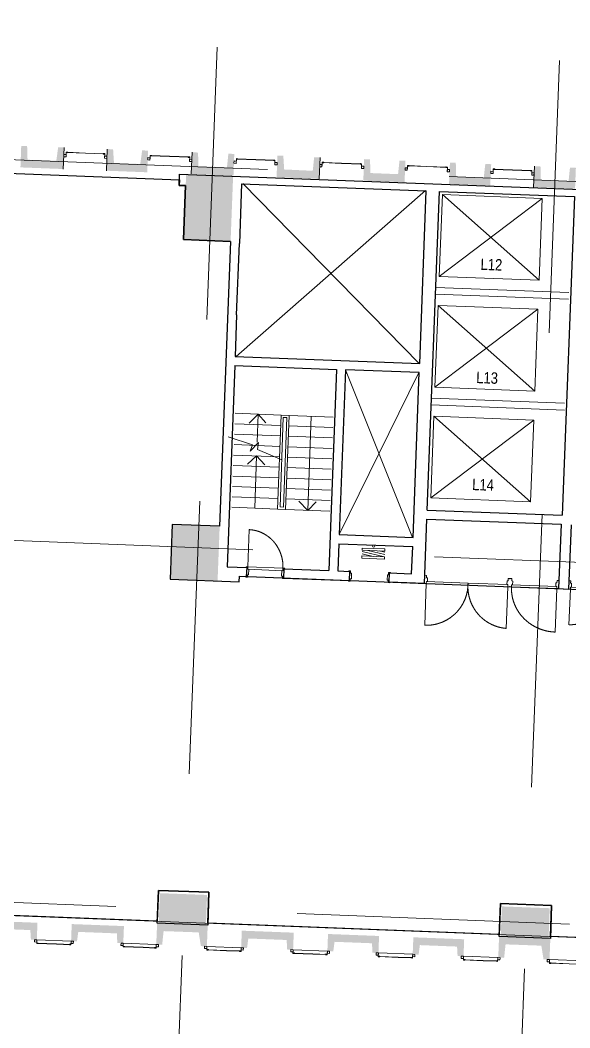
# Model space of a CAD drawing. Header units: millimetres. Extents: x 106070952 to 106162461, y 302813628 to 302883716.
# Drawn here: x 106087827 to 106099931, y 302839403 to 302861573 of the extents above; entities that cross this region are included whole.
import ezdxf
from ezdxf.enums import TextEntityAlignment as Align

# ---------------------------------------------------------------- set-up
doc = ezdxf.new("R2010")
doc.units = ezdxf.units.MM
doc.header["$MEASUREMENT"] = 0
doc.linetypes.add('DGN Style 2', pattern=[10000, 6000, -4000])
doc.linetypes.add('DGN Style 4', pattern=[16010, 8000, -4000, 10, -4000])
for name, color, linetype, lineweight in [('ANNO-AREA', 3, 'Continuous', 30), ('ANNO-NOTE-0100', 254, 'Continuous', 0), ('DOOR', 40, 'Continuous', 0), ('DOOR-FRAM', 40, 'Continuous', 0), ('DOOR-OPNG', 40, 'Continuous', 0), ('EQPM-MOVE', 62, 'Continuous', 13), ('FLOR-HRAL', 42, 'Continuous', 0), ('FLOR-STRS', 42, 'Continuous', 0), ('GRID', 1, 'DGN Style 4', 13), ('SERV-FIRE', 1, 'Continuous', 0), ('SERV-HYDR', 140, 'Continuous', 0), ('SERV-MECH', 53, 'Continuous', 0), ('STRC-CONC', 120, 'Continuous', 30), ('STRC-PCST', 122, 'Continuous', 30), ('WALL-GLAZ', 140, 'Continuous', 13)]:
    doc.layers.add(name, color=color, linetype=linetype, lineweight=lineweight)
doc.styles.add('Default', font='ARIALN.TTF', dxfattribs={"height": 500})
pattern_1 = [(177.788, (345.7945, -44.789), (0.0772, 1.9985), [])]

# ---------------------------------------------------------------- blocks, each defined once
blk = doc.blocks.new('FHR')
at = {"color": 0, "linetype": 'ByBlock', "lineweight": -2}
for p, q in [((12662, -12467), (-25001, -20001)), ((-12426, -12485), (-25001, -14999)), ((25001, -15000), (-24999, -24999)), ((25000, -20000), (-1, -25000))]:
    blk.add_line(p, q, dxfattribs=at)
at = {"color": 0, "linetype": 'ByBlock', "lineweight": -2, "extrusion": (0, 0, -1), "flags": 128}
for points in [[(25000, -7499), (-24999, -7500), (-24999, -12500), (25000, -12500), (25000, -7499)], [(-25000, -25000), (24999, -24999), (24999, -29999), (-24999, -30001), (-25000, -25000)]]:
    blk.add_lwpolyline(points, close=True, dxfattribs=at)
at = {"color": 0, "linetype": 'ByBlock', "lineweight": -2, "extrusion": (0, 0, -1)}
blk.add_circle((1, -2498), 2500, dxfattribs=at)
blk = doc.blocks.new('FHR1')
at = {"color": 0, "linetype": 'ByBlock', "lineweight": -2, "xscale": 0.9999994647500394, "yscale": 0.9999994647500394, "zscale": 0.9999994647500394, "rotation": 359.9783740350701}
blk.add_blockref('FHR', (1, -1), dxfattribs=at)
blk = doc.blocks.new('*U48')
at = {"color": 0, "linetype": 'ByBlock', "lineweight": -2, "flags": 128}
for points in [[(-466, 97), (-465, 109), (-505, 110), (-507, 60), (-530, 60), (-533, -23), (-511, -23), (-512, -69), (-472, -71), (-472, -59)], [(-466, 97), (-465, 109), (-425, 107), (-427, 56), (-404, 56), (-407, -27), (-430, -27), (-432, -72), (-472, -71), (-472, -59)], [(534, 58), (534, 70), (494, 72), (492, 21), (469, 22), (466, -61), (489, -62), (487, -108), (527, -110), (528, -98)]]:
    blk.add_lwpolyline(points, dxfattribs=at)
blk = doc.blocks.new('*U47')
at = {"layer": 'DOOR', "color": 40, "linetype": 'Continuous', "lineweight": 0, "flags": 128}
for points in [[(-1285, 464), (-501, 433), (-503, 387), (-1286, 418), (-1285, 464)], [(-501, 433), (282, 403), (280, 357), (-503, 387), (-501, 433)], [(362, 400), (1282, 365), (1280, 319), (360, 354), (362, 400)]]:
    blk.add_lwpolyline(points, close=True, dxfattribs=at)
at = {"layer": 'DOOR-FRAM', "color": 40, "linetype": 'Continuous', "flags": 128}
blk.add_lwpolyline([(-1320, 587), (-1319, 599), (-1279, 598), (-1281, 547), (-1259, 546), (-1262, 463), (-1285, 464), (-1286, 418), (-1326, 419), (-1326, 431)], dxfattribs=at)
at = {"layer": 'DOOR-OPNG', "linetype": 'DGN Style 2'}
for p, q in [((-1286, 418), (-1317, -366)), ((280, 357), (250, -426)), ((1280, 319), (1243, -600))]:
    blk.add_line(p, q, dxfattribs=at)
for centre, radius, start, end in [((-1286, 418), 784, 267.7894, 1.1523), ((280, 357), 784, 174.4265, 267.7894), ((1279, 319), 919, 174.9215, 267.7894)]:
    blk.add_arc(centre, radius, start, end, dxfattribs=at)
at = {"layer": 'DOOR-FRAM', "color": 40, "linetype": 'Continuous', "rotation": 0.002579267757879623}
blk.add_blockref('*U48', (793, 427), dxfattribs=at)
blk = doc.blocks.new('*U64')
at = {"linetype": 'Continuous', "lineweight": 0}
h = blk.add_hatch(dxfattribs=at)
h.set_pattern_fill('HATCH', color=220, style=0, pattern_type=2)
h.set_pattern_definition(pattern_1)
h.paths.add_polyline_path([(340, -43), (350, -43), (350, -46), (340, -46)])
at = {"color": 0, "linetype": 'ByBlock', "lineweight": 13}
for p, q in [((-380, -27), (-377, 55)), ((375, -56), (378, 26)), ((-380, -27), (-345, -28)), ((-379, -15), (-344, -16)), ((375, -44), (340, -43)), ((375, -56), (340, -55))]:
    blk.add_line(p, q, dxfattribs=at)
at = {"color": 0, "linetype": 'ByBlock', "lineweight": 0}
for p, q in [((378, 26), (-377, 55)), ((-367, -19), (-368, -25)), ((-368, -25), (58, -41)), ((-367, -19), (58, -35)), ((-367, -22), (58, -38)), ((-354, -17), (-344, -17)), ((-354, -18), (-344, -18)), ((-354, -18), (-344, -19)), ((363, -47), (58, -35)), ((363, -50), (58, -38)), ((363, -53), (58, -41)), ((350, -44), (340, -44)), ((350, -45), (340, -44)), ((350, -46), (340, -45)), ((363, -47), (363, -53))]:
    blk.add_line(p, q, dxfattribs=at)
at = {"color": 0, "linetype": 'ByBlock', "lineweight": 13, "flags": 128}
for points in [[(-428, 7), (-379, 5), (-377, 55), (-427, 57), (-428, 7)], [(426, -26), (376, -24), (378, 26), (428, 24), (426, -26)]]:
    blk.add_lwpolyline(points, close=True, dxfattribs=at)
at = {"color": 0, "linetype": 'ByBlock', "lineweight": 0, "flags": 128}
for points in [[(-368, -25), (-368, -27), (-379, -15), (-380, -27), (-367, -16), (-367, -19)], [(363, -53), (363, -56), (375, -44), (375, -56), (363, -44), (363, -47)]]:
    blk.add_lwpolyline(points, dxfattribs=at)
for points in [[(-344, -16), (-354, -16), (-354, -19), (-344, -19), (-344, -16)], [(340, -43), (350, -43), (350, -46), (340, -46), (340, -43)]]:
    blk.add_lwpolyline(points, close=True, dxfattribs=at)
at = {"color": 0, "linetype": 'ByBlock', "lineweight": 0}
for centre in [(-348, -27), (343, -54)]:
    blk.add_circle(centre, 1.5, dxfattribs=at)
blk = doc.blocks.new('*U67')
at = {"linetype": 'Continuous', "lineweight": 0}
h = blk.add_hatch(dxfattribs=at)
h.set_pattern_fill('HATCH', color=220, style=0, pattern_type=2)
h.set_pattern_definition(pattern_1)
h.paths.add_polyline_path([(340, -43), (350, -43), (350, -46), (340, -46)])
at = {"color": 0, "linetype": 'ByBlock', "lineweight": 13}
for p, q in [((-380, -27), (-377, 55)), ((375, -56), (378, 26)), ((-380, -27), (-345, -28)), ((-379, -15), (-344, -16)), ((375, -44), (340, -43)), ((375, -56), (340, -55))]:
    blk.add_line(p, q, dxfattribs=at)
at = {"color": 0, "linetype": 'ByBlock', "lineweight": 0}
for p, q in [((378, 26), (-377, 55)), ((-367, -19), (-368, -25)), ((-368, -25), (58, -41)), ((-367, -19), (58, -35)), ((-367, -22), (58, -38)), ((-354, -17), (-344, -17)), ((-354, -18), (-344, -18)), ((-354, -18), (-344, -19)), ((363, -47), (58, -35)), ((363, -50), (58, -38)), ((363, -53), (58, -41)), ((350, -44), (340, -44)), ((350, -45), (340, -44)), ((350, -46), (340, -45)), ((363, -47), (363, -53))]:
    blk.add_line(p, q, dxfattribs=at)
at = {"color": 0, "linetype": 'ByBlock', "lineweight": 13, "flags": 128}
for points in [[(-428, 7), (-379, 5), (-377, 55), (-427, 57), (-428, 7)], [(426, -26), (376, -24), (378, 26), (428, 24), (426, -26)]]:
    blk.add_lwpolyline(points, close=True, dxfattribs=at)
at = {"color": 0, "linetype": 'ByBlock', "lineweight": 0, "flags": 128}
for points in [[(-368, -25), (-368, -27), (-379, -15), (-380, -27), (-367, -16), (-367, -19)], [(363, -53), (363, -56), (375, -44), (375, -56), (363, -44), (363, -47)]]:
    blk.add_lwpolyline(points, dxfattribs=at)
for points in [[(-344, -16), (-354, -16), (-354, -19), (-344, -19), (-344, -16)], [(340, -43), (350, -43), (350, -46), (340, -46), (340, -43)]]:
    blk.add_lwpolyline(points, close=True, dxfattribs=at)
at = {"color": 0, "linetype": 'ByBlock', "lineweight": 0}
for centre in [(-348, -27), (343, -54)]:
    blk.add_circle(centre, 1.5, dxfattribs=at)
blk = doc.blocks.new('*U68')
at = {"linetype": 'Continuous', "lineweight": 0}
h = blk.add_hatch(dxfattribs=at)
h.set_pattern_fill('HATCH', color=220, style=0, pattern_type=2)
h.set_pattern_definition([(177.788, (345.7945, -44.789), (0.0772, 1.9985), [])])
h.paths.add_polyline_path([(340, -43), (350, -43), (350, -46), (340, -46)])
at = {"color": 0, "linetype": 'ByBlock', "lineweight": 13}
for p, q in [((-380, -27), (-377, 55)), ((375, -56), (378, 26)), ((-380, -27), (-345, -28)), ((-379, -15), (-344, -16)), ((375, -44), (340, -43)), ((375, -56), (340, -55))]:
    blk.add_line(p, q, dxfattribs=at)
at = {"color": 0, "linetype": 'ByBlock', "lineweight": 0}
for p, q in [((378, 26), (-377, 55)), ((-367, -19), (-368, -25)), ((-368, -25), (58, -41)), ((-367, -19), (58, -35)), ((-367, -22), (58, -38)), ((-354, -17), (-344, -17)), ((-354, -18), (-344, -18)), ((-354, -18), (-344, -19)), ((363, -47), (58, -35)), ((363, -50), (58, -38)), ((363, -53), (58, -41)), ((350, -44), (340, -44)), ((350, -45), (340, -44)), ((350, -46), (340, -45)), ((363, -47), (363, -53))]:
    blk.add_line(p, q, dxfattribs=at)
at = {"color": 0, "linetype": 'ByBlock', "lineweight": 13, "flags": 128}
for points in [[(-428, 7), (-379, 5), (-377, 55), (-427, 57), (-428, 7)], [(426, -26), (376, -24), (378, 26), (428, 24), (426, -26)]]:
    blk.add_lwpolyline(points, close=True, dxfattribs=at)
at = {"color": 0, "linetype": 'ByBlock', "lineweight": 0, "flags": 128}
for points in [[(-368, -25), (-368, -27), (-379, -15), (-380, -27), (-367, -16), (-367, -19)], [(363, -53), (363, -56), (375, -44), (375, -56), (363, -44), (363, -47)]]:
    blk.add_lwpolyline(points, dxfattribs=at)
for points in [[(-344, -16), (-354, -16), (-354, -19), (-344, -19), (-344, -16)], [(340, -43), (350, -43), (350, -46), (340, -46), (340, -43)]]:
    blk.add_lwpolyline(points, close=True, dxfattribs=at)
at = {"color": 0, "linetype": 'ByBlock', "lineweight": 0}
for centre in [(-348, -27), (343, -54)]:
    blk.add_circle(centre, 1.5, dxfattribs=at)
blk = doc.blocks.new('*U69')
at = {"linetype": 'Continuous', "lineweight": 0}
h = blk.add_hatch(dxfattribs=at)
h.set_pattern_fill('HATCH', color=220, style=0, pattern_type=2)
h.set_pattern_definition(pattern_1)
h.paths.add_polyline_path([(340, -43), (350, -43), (350, -46), (340, -46)])
at = {"color": 0, "linetype": 'ByBlock', "lineweight": 13}
for p, q in [((-380, -27), (-377, 55)), ((375, -56), (378, 26)), ((-380, -27), (-345, -28)), ((-379, -15), (-344, -16)), ((375, -44), (340, -43)), ((375, -56), (340, -55))]:
    blk.add_line(p, q, dxfattribs=at)
at = {"color": 0, "linetype": 'ByBlock', "lineweight": 0}
for p, q in [((378, 26), (-377, 55)), ((-367, -19), (-368, -25)), ((-368, -25), (58, -41)), ((-367, -19), (58, -35)), ((-367, -22), (58, -38)), ((-354, -17), (-344, -17)), ((-354, -18), (-344, -18)), ((-354, -18), (-344, -19)), ((363, -47), (58, -35)), ((363, -50), (58, -38)), ((363, -53), (58, -41)), ((350, -44), (340, -44)), ((350, -45), (340, -44)), ((350, -46), (340, -45)), ((363, -47), (363, -53))]:
    blk.add_line(p, q, dxfattribs=at)
at = {"color": 0, "linetype": 'ByBlock', "lineweight": 13, "flags": 128}
for points in [[(-428, 7), (-379, 5), (-377, 55), (-427, 57), (-428, 7)], [(426, -26), (376, -24), (378, 26), (428, 24), (426, -26)]]:
    blk.add_lwpolyline(points, close=True, dxfattribs=at)
at = {"color": 0, "linetype": 'ByBlock', "lineweight": 0, "flags": 128}
for points in [[(-368, -25), (-368, -27), (-379, -15), (-380, -27), (-367, -16), (-367, -19)], [(363, -53), (363, -56), (375, -44), (375, -56), (363, -44), (363, -47)]]:
    blk.add_lwpolyline(points, dxfattribs=at)
for points in [[(-344, -16), (-354, -16), (-354, -19), (-344, -19), (-344, -16)], [(340, -43), (350, -43), (350, -46), (340, -46), (340, -43)]]:
    blk.add_lwpolyline(points, close=True, dxfattribs=at)
at = {"color": 0, "linetype": 'ByBlock', "lineweight": 0}
for centre in [(-348, -27), (343, -54)]:
    blk.add_circle(centre, 1.5, dxfattribs=at)
blk = doc.blocks.new('*U70')
at = {"linetype": 'Continuous', "lineweight": 0}
h = blk.add_hatch(dxfattribs=at)
h.set_pattern_fill('HATCH', color=220, style=0, pattern_type=2)
h.set_pattern_definition(pattern_1)
h.paths.add_polyline_path([(340, -43), (350, -43), (350, -46), (340, -46)])
at = {"color": 0, "linetype": 'ByBlock', "lineweight": 13}
for p, q in [((-380, -27), (-377, 55)), ((375, -56), (378, 26)), ((-380, -27), (-345, -28)), ((-379, -15), (-344, -16)), ((375, -44), (340, -43)), ((375, -56), (340, -55))]:
    blk.add_line(p, q, dxfattribs=at)
at = {"color": 0, "linetype": 'ByBlock', "lineweight": 0}
for p, q in [((378, 26), (-377, 55)), ((-367, -19), (-368, -25)), ((-368, -25), (58, -41)), ((-367, -19), (58, -35)), ((-367, -22), (58, -38)), ((-354, -17), (-344, -17)), ((-354, -18), (-344, -18)), ((-354, -18), (-344, -19)), ((363, -47), (58, -35)), ((363, -50), (58, -38)), ((363, -53), (58, -41)), ((350, -44), (340, -44)), ((350, -45), (340, -44)), ((350, -46), (340, -45)), ((363, -47), (363, -53))]:
    blk.add_line(p, q, dxfattribs=at)
at = {"color": 0, "linetype": 'ByBlock', "lineweight": 13, "flags": 128}
for points in [[(-428, 7), (-379, 5), (-377, 55), (-427, 57), (-428, 7)], [(426, -26), (376, -24), (378, 26), (428, 24), (426, -26)]]:
    blk.add_lwpolyline(points, close=True, dxfattribs=at)
at = {"color": 0, "linetype": 'ByBlock', "lineweight": 0, "flags": 128}
for points in [[(-368, -25), (-368, -27), (-379, -15), (-380, -27), (-367, -16), (-367, -19)], [(363, -53), (363, -56), (375, -44), (375, -56), (363, -44), (363, -47)]]:
    blk.add_lwpolyline(points, dxfattribs=at)
for points in [[(-344, -16), (-354, -16), (-354, -19), (-344, -19), (-344, -16)], [(340, -43), (350, -43), (350, -46), (340, -46), (340, -43)]]:
    blk.add_lwpolyline(points, close=True, dxfattribs=at)
at = {"color": 0, "linetype": 'ByBlock', "lineweight": 0}
for centre in [(-348, -27), (343, -54)]:
    blk.add_circle(centre, 1.5, dxfattribs=at)
blk = doc.blocks.new('*U74')
at = {"linetype": 'Continuous', "lineweight": 0}
h = blk.add_hatch(dxfattribs=at)
h.set_pattern_fill('HATCH', color=220, style=0, pattern_type=2)
h.set_pattern_definition(pattern_1)
h.paths.add_polyline_path([(340, -43), (350, -43), (350, -46), (340, -46)])
at = {"color": 0, "linetype": 'ByBlock', "lineweight": 13}
for p, q in [((-380, -27), (-377, 55)), ((375, -56), (378, 26)), ((-380, -27), (-345, -28)), ((-379, -15), (-344, -16)), ((375, -44), (340, -43)), ((375, -56), (340, -55))]:
    blk.add_line(p, q, dxfattribs=at)
at = {"color": 0, "linetype": 'ByBlock', "lineweight": 0}
for p, q in [((378, 26), (-377, 55)), ((-367, -19), (-368, -25)), ((-368, -25), (58, -41)), ((-367, -19), (58, -35)), ((-367, -22), (58, -38)), ((-354, -17), (-344, -17)), ((-354, -18), (-344, -18)), ((-354, -18), (-344, -19)), ((363, -47), (58, -35)), ((363, -50), (58, -38)), ((363, -53), (58, -41)), ((350, -44), (340, -44)), ((350, -45), (340, -44)), ((350, -46), (340, -45)), ((363, -47), (363, -53))]:
    blk.add_line(p, q, dxfattribs=at)
at = {"color": 0, "linetype": 'ByBlock', "lineweight": 13, "flags": 128}
for points in [[(-428, 7), (-379, 5), (-377, 55), (-427, 57), (-428, 7)], [(426, -26), (376, -24), (378, 26), (428, 24), (426, -26)]]:
    blk.add_lwpolyline(points, close=True, dxfattribs=at)
at = {"color": 0, "linetype": 'ByBlock', "lineweight": 0, "flags": 128}
for points in [[(-368, -25), (-368, -27), (-379, -15), (-380, -27), (-367, -16), (-367, -19)], [(363, -53), (363, -56), (375, -44), (375, -56), (363, -44), (363, -47)]]:
    blk.add_lwpolyline(points, dxfattribs=at)
for points in [[(-344, -16), (-354, -16), (-354, -19), (-344, -19), (-344, -16)], [(340, -43), (350, -43), (350, -46), (340, -46), (340, -43)]]:
    blk.add_lwpolyline(points, close=True, dxfattribs=at)
at = {"color": 0, "linetype": 'ByBlock', "lineweight": 0}
for centre in [(-348, -27), (343, -54)]:
    blk.add_circle(centre, 1.5, dxfattribs=at)
blk = doc.blocks.new('*U75')
at = {"linetype": 'Continuous', "lineweight": 0}
h = blk.add_hatch(dxfattribs=at)
h.set_pattern_fill('HATCH', color=220, style=0, pattern_type=2)
h.set_pattern_definition([(177.788, (317.814, -43.7076), (0.0772, 1.9985), [])])
h.paths.add_polyline_path([(312, -42), (322, -42), (322, -45), (312, -45)])
at = {"color": 0, "linetype": 'ByBlock', "lineweight": 13}
for p, q in [((-380, -27), (-377, 55)), ((347, -55), (350, 27)), ((-380, -27), (-345, -28)), ((-379, -15), (-344, -16)), ((347, -43), (312, -42)), ((347, -55), (312, -54))]:
    blk.add_line(p, q, dxfattribs=at)
at = {"color": 0, "linetype": 'ByBlock', "lineweight": 0}
for p, q in [((350, 27), (-377, 55)), ((-367, -19), (-368, -25)), ((-368, -25), (58, -41)), ((-367, -19), (58, -35)), ((-367, -22), (58, -38)), ((-354, -17), (-344, -17)), ((-354, -18), (-344, -18)), ((-354, -18), (-344, -19)), ((335, -46), (58, -35)), ((335, -49), (58, -38)), ((335, -52), (58, -41)), ((322, -43), (312, -43)), ((322, -44), (312, -43)), ((322, -45), (312, -44)), ((335, -46), (335, -52))]:
    blk.add_line(p, q, dxfattribs=at)
at = {"color": 0, "linetype": 'ByBlock', "lineweight": 13, "flags": 128}
for points in [[(-428, 7), (-379, 5), (-377, 55), (-427, 57), (-428, 7)], [(398, -25), (348, -23), (350, 27), (400, 25), (398, -25)]]:
    blk.add_lwpolyline(points, close=True, dxfattribs=at)
at = {"color": 0, "linetype": 'ByBlock', "lineweight": 0, "flags": 128}
for points in [[(-368, -25), (-368, -27), (-379, -15), (-380, -27), (-367, -16), (-367, -19)], [(335, -52), (335, -55), (347, -43), (347, -55), (335, -43), (335, -46)]]:
    blk.add_lwpolyline(points, dxfattribs=at)
for points in [[(-344, -16), (-354, -16), (-354, -19), (-344, -19), (-344, -16)], [(312, -42), (322, -42), (322, -45), (312, -45), (312, -42)]]:
    blk.add_lwpolyline(points, close=True, dxfattribs=at)
at = {"color": 0, "linetype": 'ByBlock', "lineweight": 0}
for centre in [(-348, -27), (315, -52)]:
    blk.add_circle(centre, 1.5, dxfattribs=at)

msp = doc.modelspace()

# ---------------------------------------------------------------- hatches: boundary and pattern name
at = {"layer": 'STRC-CONC', "linetype": 'Continuous', "lineweight": 30}
for points in [[(106092461, 302856707), (106091427, 302856747), (106091482, 302858178), (106092516, 302858138)], [(106092174, 302849233), (106091132, 302849273), (106091178, 302850480), (106092221, 302850440)], [(106091917, 302841664), (106090879, 302841704), (106090904, 302842366), (106091943, 302842327)], [(106099462, 302841373), (106098408, 302841413), (106098434, 302842075), (106099487, 302842035)]]:
    msp.add_hatch(color=172, dxfattribs=at).paths.add_polyline_path(points)
at = {"layer": 'STRC-PCST', "lineweight": 0}
for points in [[(106088777, 302858298), (106087834, 302858334), (106087851, 302858807), (106087981, 302858803), (106087990, 302858502), (106088623, 302858480), (106088665, 302858778), (106088795, 302858773)], [(106090625, 302858226), (106089726, 302858261), (106089744, 302858737), (106089874, 302858732), (106089893, 302858431), (106090472, 302858409), (106090514, 302858708), (106090643, 302858703)], [(106092524, 302858153), (106091596, 302858189), (106091614, 302858667), (106091744, 302858660), (106091753, 302858360), (106092381, 302858336), (106092412, 302858635), (106092542, 302858630)], [(106094413, 302858080), (106093473, 302858116), (106093492, 302858594), (106093622, 302858589), (106093640, 302858288), (106094270, 302858259), (106094301, 302858558), (106094431, 302858552)], [(106096291, 302858007), (106095383, 302858042), (106095401, 302858515), (106095531, 302858510), (106095539, 302858209), (106096148, 302858185), (106096180, 302858484), (106096310, 302858479)], [(106098177, 302857934), (106097271, 302857969), (106097290, 302858440), (106097419, 302858435), (106097428, 302858134), (106098035, 302858111), (106098069, 302858409), (106098199, 302858404)], [(106100045, 302857862), (106099133, 302857898), (106099154, 302858360), (106099284, 302858355), (106099290, 302858054), (106099902, 302858030), (106099933, 302858329), (106100063, 302858324)], [(106088194, 302841340), (106088064, 302841345), (106088052, 302841554), (106087228, 302841586), (106087201, 302841379), (106087070, 302841384), (106087085, 302841759), (106088209, 302841715)], [(106090098, 302841267), (106089967, 302841272), (106089956, 302841481), (106089107, 302841514), (106089079, 302841306), (106088949, 302841311), (106088963, 302841686), (106090113, 302841642)], [(106091939, 302841196), (106091807, 302841201), (106091759, 302841503), (106090986, 302841531), (106090954, 302841232), (106090824, 302841237), (106090843, 302841706), (106091957, 302841663)], [(106093837, 302841122), (106093707, 302841127), (106093695, 302841336), (106092851, 302841369), (106092823, 302841161), (106092693, 302841166), (106092708, 302841541), (106093852, 302841497)], [(106095716, 302841050), (106095585, 302841055), (106095574, 302841264), (106094750, 302841296), (106094722, 302841088), (106094592, 302841093), (106094606, 302841468), (106095730, 302841424)], [(106097589, 302840977), (106097459, 302840982), (106097447, 302841191), (106096628, 302841223), (106096601, 302841015), (106096470, 302841021), (106096485, 302841395), (106097604, 302841352)], [(106099483, 302840904), (106099351, 302840909), (106099303, 302841211), (106098515, 302841240), (106098483, 302840943), (106098354, 302840948), (106098372, 302841415), (106099501, 302841371)]]:
    msp.add_hatch(color=256, dxfattribs=at).paths.add_polyline_path(points)

# ---------------------------------------------------------------- linework, layer by layer
at = {"layer": 'ANNO-AREA', "flags": 128}
for points in [[(106085084, 302858303), (106091334, 302858062), (106091330, 302857939), (106091470, 302857934), (106091424, 302856747), (106092461, 302856707), (106092218, 302850440), (106091178, 302850480), (106091132, 302849275), (106092652, 302849217), (106092656, 302849337), (106104463, 302848880), (106111713, 302848601), (106112047, 302857236), (106113678, 302857173), (106113692, 302857523), (106113589, 302857527), (106114306, 302876081)], [(106112639, 302831862), (106112965, 302840304), (106113410, 302840286), (106113454, 302841431), (106112445, 302841470), (106112423, 302840914), (106107052, 302841122), (106107078, 302841801), (106105944, 302841845), (106105918, 302841166), (106099503, 302841414), (106099529, 302842093), (106098400, 302842137), (106098374, 302841457), (106091958, 302841705), (106091985, 302842385), (106090870, 302842428), (106090844, 302841748), (106084427, 302841996)]]:
    msp.add_lwpolyline(points, dxfattribs=at)
at = {"layer": 'DOOR', "linetype": 'DGN Style 2'}
msp.add_line((106092840, 302849544), (106092872, 302850364), dxfattribs=at)
at = {"layer": 'DOOR', "color": 40, "linetype": 'Continuous', "lineweight": 0, "flags": 128}
for points in [[(106092840, 302849544), (106093614, 302849514), (106093612, 302849461), (106092838, 302849491), (106092840, 302849544)], [(106096771, 302849224), (106097689, 302849189), (106097687, 302849143), (106096769, 302849178), (106096771, 302849224)], [(106097689, 302849189), (106098567, 302849155), (106098566, 302849109), (106097687, 302849143), (106097689, 302849189)], [(106098647, 302849152), (106099644, 302849113), (106099642, 302849067), (106098646, 302849106), (106098647, 302849152)]]:
    msp.add_lwpolyline(points, close=True, dxfattribs=at)
at = {"layer": 'DOOR-FRAM', "color": 40, "linetype": 'Continuous', "lineweight": 0, "flags": 128}
for points in [[(106092802, 302849533), (106092802, 302849545), (106092840, 302849544), (106092838, 302849491), (106092863, 302849490), (106092858, 302849368), (106092834, 302849369), (106092832, 302849318), (106092794, 302849319), (106092794, 302849332), (106092814, 302849331), (106092822, 302849533), (106092802, 302849533)], [(106093651, 302849501), (106093652, 302849513), (106093614, 302849514), (106093612, 302849461), (106093587, 302849462), (106093582, 302849340), (106093607, 302849339), (106093605, 302849288), (106093643, 302849286), (106093643, 302849299), (106093623, 302849300), (106093631, 302849501), (106093651, 302849501)], [(106095063, 302849446), (106095064, 302849458), (106095102, 302849457), (106095100, 302849404), (106095125, 302849403), (106095120, 302849280), (106095095, 302849281), (106095093, 302849230), (106095055, 302849232), (106095056, 302849245), (106095076, 302849244), (106095083, 302849445), (106095063, 302849446)], [(106095978, 302849411), (106095978, 302849423), (106095940, 302849424), (106095938, 302849371), (106095913, 302849372), (106095908, 302849250), (106095933, 302849249), (106095931, 302849198), (106095969, 302849196), (106095970, 302849209), (106095950, 302849210), (106095958, 302849412), (106095978, 302849411)]]:
    msp.add_lwpolyline(points, close=True, dxfattribs=at)
at = {"layer": 'DOOR-FRAM', "color": 40, "linetype": 'Continuous', "flags": 128}
for points in [[(106096736, 302849348), (106096736, 302849360), (106096776, 302849358), (106096774, 302849307), (106096797, 302849306), (106096794, 302849224), (106096771, 302849224), (106096769, 302849178), (106096729, 302849180), (106096730, 302849192)], [(106098612, 302849275), (106098613, 302849287), (106098572, 302849289), (106098571, 302849238), (106098548, 302849239), (106098544, 302849156), (106098567, 302849155), (106098566, 302849109), (106098606, 302849107), (106098606, 302849119)], [(106098612, 302849275), (106098613, 302849287), (106098653, 302849286), (106098651, 302849235), (106098674, 302849234), (106098670, 302849151), (106098647, 302849152), (106098646, 302849106), (106098606, 302849107), (106098606, 302849119)], [(106099689, 302849234), (106099689, 302849246), (106099649, 302849247), (106099647, 302849196), (106099624, 302849197), (106099621, 302849114), (106099644, 302849113), (106099642, 302849067), (106099682, 302849066), (106099683, 302849078)]]:
    msp.add_lwpolyline(points, dxfattribs=at)
at = {"layer": 'DOOR-OPNG', "linetype": 'DGN Style 2'}
for p, q in [((106096769, 302849178), (106096734, 302848260)), ((106098566, 302849109), (106098529, 302848192)), ((106099642, 302849067), (106099605, 302848111))]:
    msp.add_line(p, q, dxfattribs=at)
for centre, start, end in [((106096769, 302849178), 267.7869, 0.6558), ((106098605, 302849107), 174.9179, 265.2195)]:
    msp.add_arc(centre, 919, start, end, dxfattribs=at)
for centre, major_axis, ratio, start_param, end_param in [((106092836, 302849546), (0, -819), 0.950294, 1.46771, 3.095335), ((106099644, 302849069), (999, 0), 0.959724, 3.054906, 4.673762)]:
    msp.add_ellipse(centre, major_axis=major_axis, ratio=ratio, start_param=start_param, end_param=end_param, dxfattribs=at)
at = {"layer": 'EQPM-MOVE', "linetype": 'Continuous', "lineweight": 0}
for p, q in [((106099323, 302857651), (106097055, 302855937)), ((106096976, 302855695), (106099908, 302855582)), ((106096970, 302855545), (106099902, 302855432)), ((106097030, 302855298), (106099159, 302853414)), ((106099229, 302855213), (106096961, 302853499)), ((106096883, 302853257), (106099815, 302853144)), ((106096877, 302853107), (106099809, 302852994)), ((106096936, 302852860), (106099066, 302850976)), ((106096867, 302851061), (106099135, 302852775))]:
    msp.add_line(p, q, dxfattribs=at)
at = {"layer": 'EQPM-MOVE', "linetype": 'Continuous', "lineweight": 0, "flags": 128}
for points in [[(106097055, 302855937), (106099253, 302855853), (106099323, 302857651), (106097124, 302857736), (106097055, 302855937)], [(106096961, 302853499), (106099159, 302853414), (106099229, 302855213), (106097030, 302855298), (106096961, 302853499)], [(106096867, 302851061), (106099066, 302850976), (106099135, 302852775), (106096936, 302852860), (106096867, 302851061)]]:
    msp.add_lwpolyline(points, close=True, dxfattribs=at)
msp.add_lwpolyline([(106097124, 302857736), (106099253, 302855853), (106099253, 302855853)], dxfattribs=at)
at = {"layer": 'FLOR-HRAL', "linetype": 'Continuous', "lineweight": 0}
for p, q in [((106093573, 302852885), (106093497, 302850816)), ((106093621, 302852833), (106093549, 302850864)), ((106093573, 302852885), (106093749, 302852878)), ((106093621, 302852833), (106093697, 302852830)), ((106093697, 302852830), (106093625, 302850862)), ((106093749, 302852878), (106093673, 302850810)), ((106093497, 302850816), (106093673, 302850810)), ((106093549, 302850864), (106093625, 302850862))]:
    msp.add_line(p, q, dxfattribs=at)
at = {"layer": 'FLOR-STRS', "linetype": 'Continuous', "lineweight": 0}
for p, q in [((106093573, 302852885), (106092563, 302852923)), ((106094721, 302852842), (106093749, 302852878)), ((106093565, 302852655), (106092554, 302852693)), ((106094713, 302852612), (106093740, 302852649)), ((106093556, 302852425), (106092545, 302852464)), ((106094704, 302852382), (106093732, 302852419)), ((106093548, 302852195), (106092537, 302852234)), ((106094695, 302852152), (106093723, 302852189)), ((106093539, 302851966), (106092528, 302852004)), ((106094687, 302851922), (106093715, 302851959)), ((106093531, 302851736), (106092519, 302851774)), ((106094678, 302851692), (106093706, 302851729)), ((106093522, 302851506), (106092511, 302851544)), ((106094669, 302851463), (106093698, 302851499)), ((106093514, 302851276), (106092502, 302851314)), ((106094660, 302851233), (106093690, 302851269)), ((106093506, 302851046), (106092493, 302851084)), ((106094652, 302851003), (106093681, 302851040)), ((106093497, 302850816), (106092485, 302850855)), ((106094643, 302850773), (106093673, 302850810))]:
    msp.add_line(p, q, dxfattribs=at)
at = {"layer": 'FLOR-STRS', "linetype": 'Continuous', "lineweight": 13}
for p, q in [((106093068, 302852904), (106092869, 302852707)), ((106093068, 302852904), (106093045, 302852285)), ((106093068, 302852904), (106093239, 302852712)), ((106094235, 302852860), (106094159, 302850788)), ((106093033, 302851985), (106092836, 302851807)), ((106092991, 302850836), (106093033, 302851985)), ((106093033, 302851985), (106093218, 302851787)), ((106094159, 302850788), (106093961, 302850987)), ((106094159, 302850788), (106094343, 302850973))]:
    msp.add_line(p, q, dxfattribs=at)
at = {"layer": 'FLOR-STRS', "linetype": 'Continuous', "lineweight": 13, "flags": 128}
msp.add_lwpolyline([(106092411, 302852404), (106092941, 302852231), (106092895, 302852090), (106093076, 302852278), (106093052, 302852125), (106093592, 302851901), (106093592, 302851901)], dxfattribs=at)
at = {"layer": 'GRID', "color": 251, "linetype": 'DGN Style 2', "lineweight": 0}
for p, q in [((106092939, 302880965), (106090472, 302817107)), ((106100477, 302880673), (106098010, 302816816)), ((106143238, 302856355), (106074574, 302859008)), ((106142915, 302847989), (106074250, 302850642)), ((106073943, 302842691), (106109509, 302841317))]:
    msp.add_line(p, q, dxfattribs=at)
at = {"layer": 'SERV-FIRE', "lineweight": 30}
for p, q in [((106093623, 302849300), (106095076, 302849244)), ((106096729, 302849180), (106095950, 302849210)), ((106099682, 302849066), (106099902, 302849057))]:
    msp.add_line(p, q, dxfattribs=at)
at = {"layer": 'SERV-MECH', "lineweight": 0}
for p, q in [((106092728, 302857980), (106096610, 302854020)), ((106096755, 302857826), (106092585, 302854174)), ((106094853, 302850254), (106096602, 302853820)), ((106094991, 302853882), (106096464, 302850193))]:
    msp.add_line(p, q, dxfattribs=at)
at = {"layer": 'STRC-CONC', "color": 1}
msp.add_line((106092594, 302855088), (106092654, 302856662), dxfattribs=at)
at = {"layer": 'STRC-CONC', "color": 1, "linetype": 'Continuous', "lineweight": 30}
for p, q in [((106094845, 302850055), (106096470, 302849992)), ((106092814, 302849331), (106092822, 302849531)), ((106093631, 302849500), (106093623, 302849300)), ((106095076, 302849244), (106095083, 302849445)), ((106095950, 302849210), (106095958, 302849412))]:
    msp.add_line(p, q, dxfattribs=at)
at = {"layer": 'STRC-CONC', "color": 1, "linetype": 'Continuous', "lineweight": 30, "flags": 128}
for points in [[(106092461, 302856707), (106091424, 302856747), (106091470, 302857934), (106091330, 302857939), (106091339, 302858187)], [(106091339, 302858187), (106113453, 302857344)], [(106092703, 302857974), (106092654, 302856662)], [(106092703, 302857974), (106096769, 302857819)], [(106096624, 302854020), (106096769, 302857819)], [(106096791, 302850794), (106097058, 302857807)], [(106097058, 302857807), (106100031, 302857694)], [(106100031, 302857694), (106099764, 302850680)], [(106092461, 302856707), (106092218, 302850440)], [(106092594, 302855088), (106092560, 302854175)], [(106092560, 302854175), (106096624, 302854020)], [(106092552, 302853975), (106092385, 302849548)], [(106092552, 302853975), (106094791, 302853889)], [(106094791, 302853889), (106094623, 302849463)], [(106096729, 302849180), (106096783, 302850594)], [(106096783, 302850594), (106099736, 302850481)], [(106096791, 302850794), (106099764, 302850680)], [(106099736, 302850481), (106099682, 302849067)], [(106099737, 302850481), (106099682, 302849066)], [(106099956, 302850473), (106099902, 302849057)], [(106094845, 302850055), (106094823, 302849455)], [(106096447, 302849393), (106096470, 302849992)], [(106092385, 302849548), (106092822, 302849531)], [(106093631, 302849500), (106094623, 302849463)], [(106094823, 302849455), (106095083, 302849445)], [(106095958, 302849412), (106096447, 302849393)]]:
    msp.add_lwpolyline(points, dxfattribs=at)
for points in [[(106094853, 302850254), (106096478, 302850192), (106096616, 302853820), (106094991, 302853882), (106094853, 302850254)], [(106090870, 302842428), (106091985, 302842385), (106091957, 302841663), (106090843, 302841706), (106090870, 302842428)], [(106098400, 302842137), (106099529, 302842093), (106099501, 302841371), (106098372, 302841415), (106098400, 302842137)]]:
    msp.add_lwpolyline(points, close=True, dxfattribs=at)
at = {"layer": 'STRC-CONC', "color": 1, "lineweight": 30, "flags": 128}
for points in [[(106092218, 302850440), (106091178, 302850480), (106091132, 302849275), (106092652, 302849217)], [(106092652, 302849217), (106092656, 302849337), (106092814, 302849331)]]:
    msp.add_lwpolyline(points, dxfattribs=at)
at = {"layer": 'STRC-PCST', "lineweight": 0}
for p, q in [((106077545, 302858594), (106091334, 302858062)), ((106088795, 302858773), (106088777, 302858298)), ((106089726, 302858261), (106089744, 302858737)), ((106091614, 302858667), (106091596, 302858189)), ((106094431, 302858552), (106094413, 302858080)), ((106099154, 302858360), (106099133, 302857898)), ((106112423, 302840914), (106076914, 302842287))]:
    msp.add_line(p, q, dxfattribs=at)
at = {"layer": 'WALL-GLAZ', "lineweight": 0}
for p, q in [((106088839, 302858617), (106088789, 302858618)), ((106088853, 302858666), (106089266, 302858650)), ((106088853, 302858666), (106088853, 302858660)), ((106088853, 302858663), (106089265, 302858647)), ((106088853, 302858660), (106089265, 302858644)), ((106088866, 302858668), (106088876, 302858667)), ((106088866, 302858667), (106088876, 302858667)), ((106088866, 302858666), (106088876, 302858666)), ((106089678, 302858632), (106089265, 302858647)), ((106089678, 302858629), (106089265, 302858644)), ((106089678, 302858635), (106089266, 302858650)), ((106089665, 302858637), (106089655, 302858638)), ((106089665, 302858637), (106089655, 302858637)), ((106089665, 302858636), (106089655, 302858636)), ((106089678, 302858635), (106089678, 302858629)), ((106089688, 302858584), (106089738, 302858582)), ((106090701, 302858595), (106091114, 302858580)), ((106090701, 302858595), (106090701, 302858589)), ((106090701, 302858592), (106091114, 302858577)), ((106090701, 302858589), (106091114, 302858574)), ((106090715, 302858597), (106090724, 302858597)), ((106090715, 302858596), (106090724, 302858596)), ((106090715, 302858596), (106090724, 302858595)), ((106091548, 302858563), (106091114, 302858580)), ((106091548, 302858560), (106091114, 302858577)), ((106091548, 302858557), (106091114, 302858574)), ((106088787, 302858569), (106088837, 302858567)), ((106089736, 302858532), (106089686, 302858534)), ((106090636, 302858498), (106090686, 302858496)), ((106090688, 302858546), (106090638, 302858548)), ((106091535, 302858566), (106091525, 302858566)), ((106091535, 302858565), (106091525, 302858566)), ((106091535, 302858564), (106091525, 302858565)), ((106091548, 302858563), (106091548, 302858557)), ((106091606, 302858461), (106091556, 302858463)), ((106091558, 302858513), (106091608, 302858511)), ((106092535, 302858425), (106092585, 302858423)), ((106092586, 302858473), (106092536, 302858475)), ((106092600, 302858523), (106093013, 302858507)), ((106092600, 302858523), (106092600, 302858517)), ((106092600, 302858520), (106093013, 302858504)), ((106092600, 302858517), (106093013, 302858501)), ((106092614, 302858525), (106092623, 302858524)), ((106092614, 302858524), (106092623, 302858524)), ((106092614, 302858523), (106092623, 302858523)), ((106093426, 302858491), (106093013, 302858507)), ((106093426, 302858488), (106093013, 302858504)), ((106093425, 302858485), (106093013, 302858501)), ((106093413, 302858494), (106093403, 302858495)), ((106093413, 302858493), (106093403, 302858494)), ((106093413, 302858493), (106093403, 302858493)), ((106093426, 302858491), (106093425, 302858485)), ((106093484, 302858389), (106093434, 302858391)), ((106093436, 302858441), (106093486, 302858439)), ((106094475, 302858395), (106094425, 302858397)), ((106094489, 302858445), (106094902, 302858429)), ((106094489, 302858445), (106094489, 302858439)), ((106094489, 302858442), (106094902, 302858426)), ((106094489, 302858439), (106094901, 302858423)), ((106094502, 302858446), (106094512, 302858446)), ((106094502, 302858446), (106094512, 302858445)), ((106094502, 302858445), (106094512, 302858444)), ((106095334, 302858406), (106094901, 302858423)), ((106095334, 302858412), (106094902, 302858429)), ((106095334, 302858409), (106094902, 302858426)), ((106095321, 302858415), (106095311, 302858415)), ((106095321, 302858414), (106095311, 302858415)), ((106095321, 302858414), (106095311, 302858414)), ((106095334, 302858412), (106095334, 302858406)), ((106095344, 302858362), (106095394, 302858360)), ((106096368, 302858372), (106096781, 302858356)), ((106096368, 302858372), (106096368, 302858366)), ((106096368, 302858369), (106096781, 302858353)), ((106096368, 302858366), (106096780, 302858350)), ((106096381, 302858373), (106096391, 302858373)), ((106096381, 302858373), (106096391, 302858372)), ((106096381, 302858372), (106096391, 302858371)), ((106097223, 302858333), (106096780, 302858350)), ((106097223, 302858339), (106096781, 302858356)), ((106097223, 302858336), (106096781, 302858353)), ((106094423, 302858347), (106094473, 302858345)), ((106095392, 302858310), (106095343, 302858312)), ((106096302, 302858274), (106096352, 302858272)), ((106096354, 302858322), (106096304, 302858324)), ((106097210, 302858342), (106097200, 302858342)), ((106097210, 302858341), (106097200, 302858341)), ((106097210, 302858340), (106097200, 302858340)), ((106097223, 302858339), (106097223, 302858333)), ((106097281, 302858237), (106097232, 302858239)), ((106097233, 302858289), (106097283, 302858287)), ((106098191, 302858199), (106098241, 302858197)), ((106098243, 302858247), (106098193, 302858249)), ((106098257, 302858297), (106098670, 302858281)), ((106098257, 302858297), (106098257, 302858291)), ((106098257, 302858294), (106098669, 302858278)), ((106098257, 302858291), (106098669, 302858275)), ((106098270, 302858298), (106098280, 302858298)), ((106098270, 302858298), (106098280, 302858297)), ((106098270, 302858297), (106098280, 302858296)), ((106099082, 302858262), (106098669, 302858278)), ((106099082, 302858259), (106098669, 302858275)), ((106099082, 302858265), (106098670, 302858281)), ((106099069, 302858268), (106099059, 302858268)), ((106099069, 302858267), (106099059, 302858267)), ((106099069, 302858266), (106099059, 302858267)), ((106099082, 302858265), (106099082, 302858259)), ((106099140, 302858163), (106099090, 302858165)), ((106099092, 302858215), (106099142, 302858213))]:
    msp.add_line(p, q, dxfattribs=at)
at = {"layer": 'WALL-GLAZ', "lineweight": 13}
for p, q in [((106088841, 302858670), (106088837, 302858567)), ((106088841, 302858670), (106088876, 302858668)), ((106088841, 302858658), (106088875, 302858656)), ((106089690, 302858637), (106089655, 302858638)), ((106089690, 302858625), (106089655, 302858627)), ((106089690, 302858637), (106089686, 302858534)), ((106090690, 302858599), (106090686, 302858496)), ((106090689, 302858587), (106090724, 302858586)), ((106090690, 302858599), (106090724, 302858598)), ((106091559, 302858554), (106091524, 302858555)), ((106091560, 302858566), (106091525, 302858567)), ((106091560, 302858566), (106091556, 302858463)), ((106092588, 302858526), (106092585, 302858423)), ((106092588, 302858526), (106092623, 302858525)), ((106092588, 302858514), (106092623, 302858513)), ((106093437, 302858482), (106093402, 302858483)), ((106093438, 302858494), (106093403, 302858495)), ((106093438, 302858494), (106093434, 302858391)), ((106094477, 302858448), (106094473, 302858345)), ((106094477, 302858448), (106094512, 302858447)), ((106094477, 302858436), (106094512, 302858435)), ((106095346, 302858415), (106095311, 302858416)), ((106095346, 302858403), (106095311, 302858404)), ((106095346, 302858415), (106095343, 302858312)), ((106096356, 302858375), (106096352, 302858272)), ((106096356, 302858375), (106096391, 302858374)), ((106096356, 302858363), (106096391, 302858362)), ((106097235, 302858341), (106097200, 302858343)), ((106097235, 302858329), (106097200, 302858331)), ((106097235, 302858341), (106097232, 302858239)), ((106098245, 302858300), (106098241, 302858197)), ((106098244, 302858288), (106098279, 302858287)), ((106098245, 302858300), (106098280, 302858299)), ((106099094, 302858268), (106099059, 302858269)), ((106099094, 302858256), (106099059, 302858257)), ((106099094, 302858268), (106099090, 302858165))]:
    msp.add_line(p, q, dxfattribs=at)
at = {"layer": 'WALL-GLAZ', "lineweight": 13, "flags": 128}
for points in [[(106088789, 302858618), (106088839, 302858617), (106088837, 302858567), (106088787, 302858569), (106088789, 302858618)], [(106089738, 302858582), (106089688, 302858584), (106089686, 302858534), (106089736, 302858532), (106089738, 302858582)], [(106090638, 302858548), (106090688, 302858546), (106090686, 302858496), (106090636, 302858498), (106090638, 302858548)], [(106091608, 302858511), (106091558, 302858513), (106091556, 302858463), (106091606, 302858461), (106091608, 302858511)], [(106092536, 302858475), (106092586, 302858473), (106092585, 302858423), (106092535, 302858425), (106092536, 302858475)], [(106093486, 302858439), (106093436, 302858441), (106093434, 302858391), (106093484, 302858389), (106093486, 302858439)], [(106094425, 302858397), (106094475, 302858395), (106094473, 302858345), (106094423, 302858347), (106094425, 302858397)], [(106095394, 302858360), (106095344, 302858362), (106095343, 302858312), (106095392, 302858310), (106095394, 302858360)], [(106096304, 302858324), (106096354, 302858322), (106096352, 302858272), (106096302, 302858274), (106096304, 302858324)], [(106097283, 302858287), (106097233, 302858289), (106097232, 302858239), (106097281, 302858237), (106097283, 302858287)], [(106098193, 302858249), (106098243, 302858247), (106098241, 302858197), (106098191, 302858199), (106098193, 302858249)], [(106099142, 302858213), (106099092, 302858215), (106099090, 302858165), (106099140, 302858163), (106099142, 302858213)]]:
    msp.add_lwpolyline(points, close=True, dxfattribs=at)
at = {"layer": 'WALL-GLAZ', "lineweight": 0, "flags": 128}
for points in [[(106088853, 302858660), (106088853, 302858657), (106088841, 302858670), (106088841, 302858658), (106088853, 302858669), (106088853, 302858666)], [(106089678, 302858629), (106089678, 302858626), (106089690, 302858637), (106089690, 302858625), (106089678, 302858638), (106089678, 302858635)], [(106090701, 302858589), (106090701, 302858587), (106090690, 302858599), (106090689, 302858587), (106090701, 302858598), (106090701, 302858595)], [(106091548, 302858557), (106091547, 302858554), (106091560, 302858566), (106091559, 302858554), (106091548, 302858566), (106091548, 302858563)], [(106092600, 302858517), (106092600, 302858514), (106092588, 302858526), (106092588, 302858514), (106092600, 302858526), (106092600, 302858523)], [(106093425, 302858485), (106093425, 302858483), (106093438, 302858494), (106093437, 302858482), (106093426, 302858494), (106093426, 302858491)], [(106094489, 302858439), (106094489, 302858436), (106094477, 302858448), (106094477, 302858436), (106094489, 302858448), (106094489, 302858445)], [(106095334, 302858406), (106095334, 302858403), (106095346, 302858415), (106095346, 302858403), (106095335, 302858415), (106095334, 302858412)], [(106096368, 302858366), (106096368, 302858363), (106096356, 302858375), (106096356, 302858363), (106096368, 302858375), (106096368, 302858372)], [(106097223, 302858333), (106097223, 302858330), (106097235, 302858341), (106097235, 302858329), (106097224, 302858342), (106097223, 302858339)], [(106098257, 302858291), (106098257, 302858288), (106098245, 302858300), (106098244, 302858288), (106098257, 302858299), (106098257, 302858297)], [(106099082, 302858259), (106099082, 302858256), (106099094, 302858268), (106099094, 302858256), (106099082, 302858268), (106099082, 302858265)]]:
    msp.add_lwpolyline(points, dxfattribs=at)
for points in [[(106088876, 302858668), (106088866, 302858669), (106088866, 302858666), (106088876, 302858665), (106088876, 302858668)], [(106089655, 302858638), (106089665, 302858638), (106089665, 302858635), (106089655, 302858636), (106089655, 302858638)], [(106090724, 302858598), (106090715, 302858598), (106090715, 302858595), (106090724, 302858595), (106090724, 302858598)], [(106091525, 302858567), (106091535, 302858567), (106091535, 302858564), (106091525, 302858564), (106091525, 302858567)], [(106092623, 302858525), (106092614, 302858525), (106092613, 302858522), (106092623, 302858522), (106092623, 302858525)], [(106093403, 302858495), (106093413, 302858495), (106093413, 302858492), (106093403, 302858492), (106093403, 302858495)], [(106094512, 302858447), (106094502, 302858447), (106094502, 302858444), (106094512, 302858444), (106094512, 302858447)], [(106095311, 302858416), (106095321, 302858416), (106095321, 302858413), (106095311, 302858413), (106095311, 302858416)], [(106096391, 302858374), (106096381, 302858374), (106096381, 302858371), (106096391, 302858371), (106096391, 302858374)], [(106097200, 302858343), (106097210, 302858342), (106097210, 302858339), (106097200, 302858340), (106097200, 302858343)], [(106098280, 302858299), (106098270, 302858299), (106098270, 302858296), (106098280, 302858296), (106098280, 302858299)], [(106099059, 302858269), (106099069, 302858269), (106099069, 302858266), (106099059, 302858266), (106099059, 302858269)]]:
    msp.add_lwpolyline(points, close=True, dxfattribs=at)
at = {"layer": 'WALL-GLAZ', "lineweight": 0}
for centre in [(106088872, 302858658), (106089658, 302858628), (106090721, 302858587), (106091528, 302858556), (106092620, 302858515), (106093406, 302858485), (106094508, 302858436), (106095314, 302858406), (106096387, 302858363), (106097203, 302858332), (106098276, 302858288), (106099062, 302858258)]:
    msp.add_circle(centre, 1.5, dxfattribs=at)

# ---------------------------------------------------------------- block references
at = {"layer": 'DOOR-OPNG', "linetype": 'DGN Style 2', "rotation": 359.9974207322421}
msp.add_blockref('*U47', (106101228, 302848638), dxfattribs=at)
at = {"layer": 'SERV-HYDR', "lineweight": 0, "extrusion": (0, 0, -1), "xscale": 0.01000000868329251, "yscale": 0.01000000868329251, "zscale": 0.01000000868329251, "rotation": 2.18421915579189}
msp.add_blockref('FHR1', (-106095612, 302850025), dxfattribs=at)
at = {"layer": 'WALL-GLAZ', "lineweight": 0, "rotation": 359.9999999999999}
for name, p in [('*U74', (106088571, 302841285)), ('*U75', (106090475, 302841211)), ('*U67', (106092315, 302841141)), ('*U68', (106094214, 302841067)), ('*U69', (106096092, 302840995)), ('*U70', (106097966, 302840922)), ('*U64', (106099860, 302840849))]:
    msp.add_blockref(name, p, dxfattribs=at)

# ---------------------------------------------------------------- texts
at = {"layer": 'ANNO-NOTE-0100', "style": 'Default'}
for s, p in [('L12', (106097970, 302856330)), ('L13', (106097875, 302853839)), ('L14', (106097786, 302851485))]:
    msp.add_text(s, height=250, rotation=357.8159, dxfattribs=at).set_placement(p, align=Align.TOP_LEFT)

doc.saveas('drawing.dxf')
